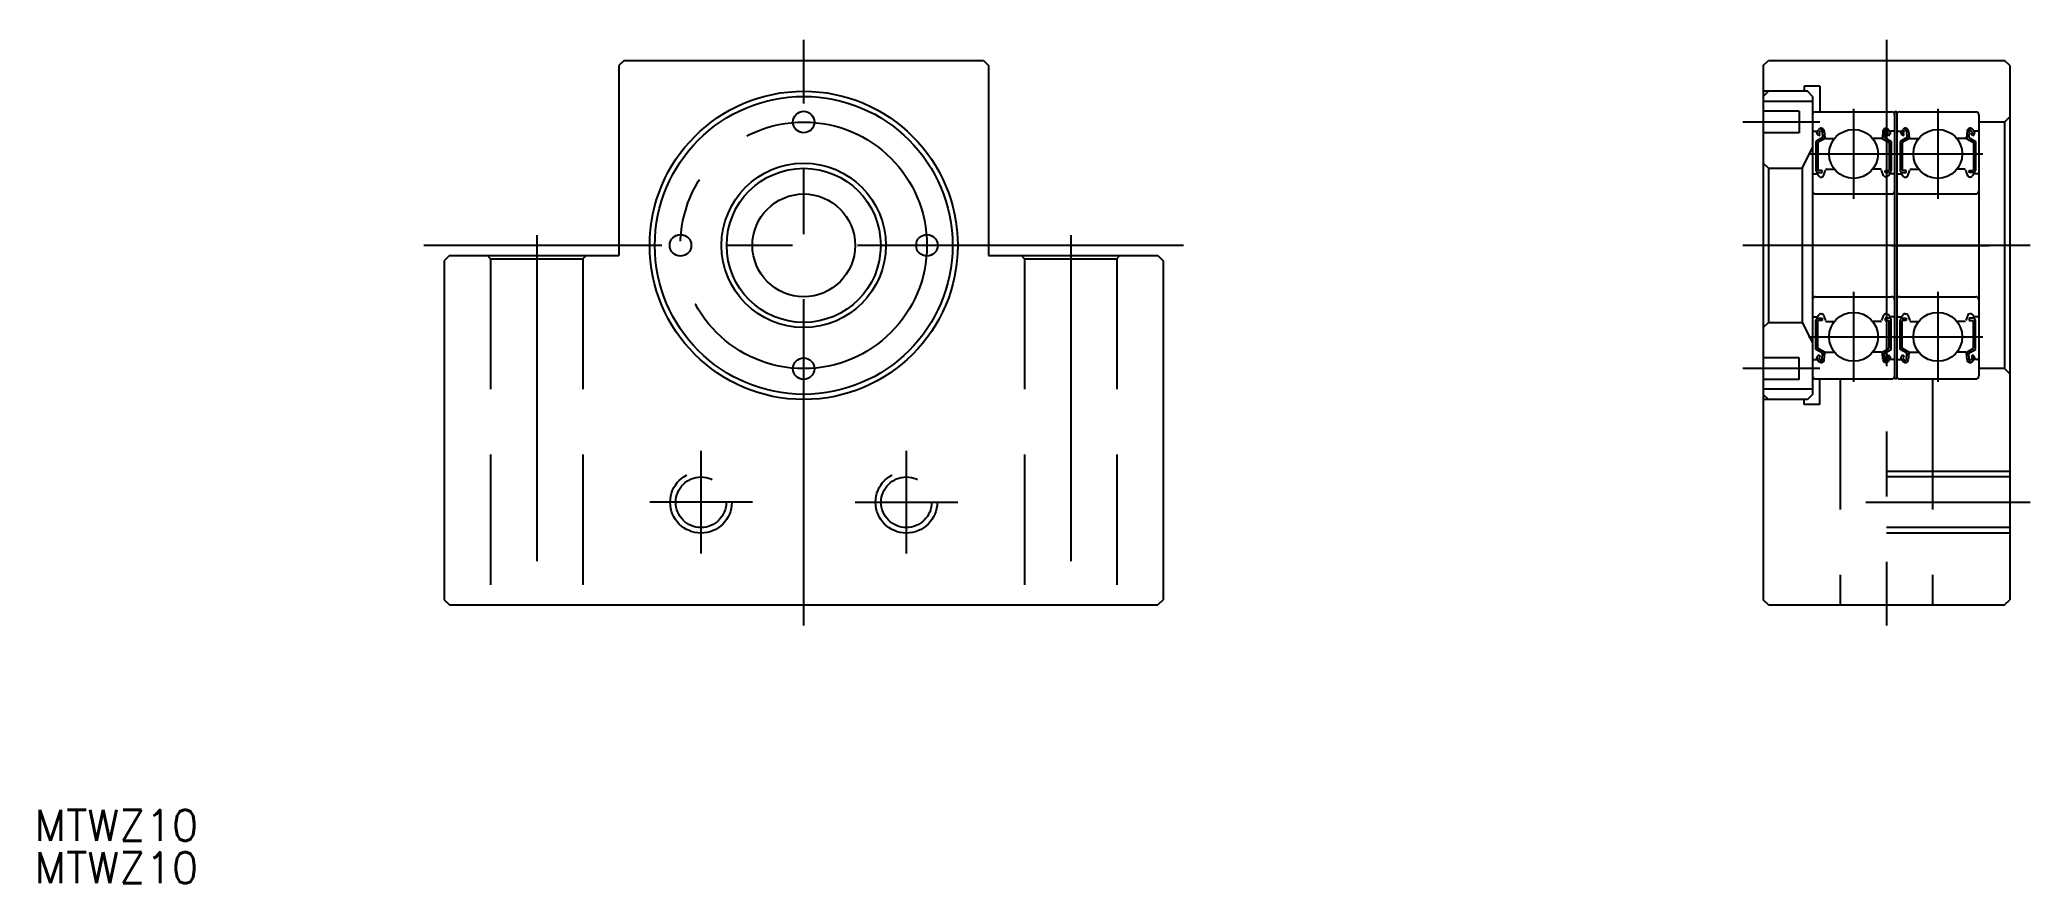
# Model space of a CAD drawing. Extents: x -74 to 119, y -62 to 20.
import ezdxf

# ---------------------------------------------------------------- set-up
doc = ezdxf.new("R2010")
doc.units = 0
doc.linetypes.add('CENTER', pattern=[50.8, 31.75, -6.35, 6.35, -6.35])
doc.linetypes.add('DASHED', pattern=[19.05, 12.7, -6.35])
doc.layers.get('0').update_dxf_attribs({"linetype": 'CONTINUOUS'})
doc.layers.add('CENTER', color=1, linetype='CONTINUOUS')
doc.styles.get("Standard").update_dxf_attribs({"font": 'txt.shx', "height": 3, "bigfont": 'bigfont.shx'})

msp = doc.modelspace()

# ---------------------------------------------------------------- linework, layer by layer
at = {"color": 7, "linetype": 'CONTINUOUS'}
for p, q in [((-17.5, 18), (-18, 17.5)), ((-18, 17.5), (-18, -1)), ((-17.5, 18), (17.5, 18)), ((17.5, 18), (18, 17.5)), ((18, 17.5), (18, -1)), ((93.44, 17.5), (93.94, 18)), ((93.44, 17.5), (93.44, -34.5)), ((93.94, 18), (116.94, 18)), ((117.44, 17.5), (116.94, 18)), ((117.44, 17.5), (117.44, -34.5)), ((97.74, 15), (93.44, 15)), ((93.94, 15), (93.44, 14.5)), ((98.24, 14), (93.44, 14)), ((97.44, 15.5), (97.44, 15)), ((98.94, 15.5), (97.44, 15.5)), ((98.24, 14.5), (97.74, 15)), ((98.24, 14.5), (98.24, -14.5)), ((98.94, 15.5), (98.94, 13)), ((96.94, 13.05), (93.44, 13.05)), ((96.94, 13.05), (96.94, 10.95)), ((98.54, 13), (105.94, 13)), ((106.44, 13), (106.24, 13)), ((106.24, 13), (106.24, -13)), ((106.44, 13), (106.44, -13)), ((106.74, 13), (114.14, 13)), ((114.44, 12.7), (114.44, -12.7)), ((116.94, 12), (114.44, 12)), ((117.44, 12.5), (116.94, 12)), ((116.94, 12), (116.94, -12)), ((96.94, 10.95), (93.44, 10.95)), ((98.34, 11.1), (98.7, 11.1)), ((99.22, 10.5), (98.57, 10.12)), ((98.57, 10.12), (98.57, 7.3)), ((98.69, 11.09), (98.86, 11.29)), ((98.84, 10.67), (98.7, 10.82)), ((99.42, 10.38), (98.77, 10.01)), ((98.77, 10.01), (98.77, 7.3)), ((98.84, 10.96), (99.01, 11.16)), ((98.98, 10.82), (98.84, 10.96)), ((98.84, 10.67), (98.98, 10.82)), ((99.19, 11.1), (99.22, 10.5)), ((99.39, 11.12), (99.44, 10.49)), ((99.42, 10.75), (99.42, 10.38)), ((99.54, 10.4), (100.39, 10.4)), ((104.94, 10.4), (104.09, 10.4)), ((105.09, 11.12), (105.04, 10.49)), ((105.06, 10.75), (105.06, 10.38)), ((105.06, 10.38), (105.71, 10.01)), ((105.29, 11.1), (105.26, 10.5)), ((105.26, 10.5), (105.91, 10.12)), ((105.64, 10.96), (105.47, 11.16)), ((105.5, 10.82), (105.64, 10.96)), ((105.64, 10.67), (105.5, 10.82)), ((105.79, 11.09), (105.62, 11.29)), ((105.64, 10.67), (105.78, 10.82)), ((105.71, 10.01), (105.71, 7.3)), ((106.14, 11.1), (105.78, 11.1)), ((105.91, 10.12), (105.91, 7.3)), ((106.54, 11.1), (106.9, 11.1)), ((107.42, 10.5), (106.77, 10.12)), ((106.77, 10.12), (106.77, 7.3)), ((106.89, 11.09), (107.06, 11.29)), ((107.04, 10.67), (106.9, 10.82)), ((107.62, 10.38), (106.97, 10.01)), ((106.97, 10.01), (106.97, 7.3)), ((107.04, 10.96), (107.21, 11.16)), ((107.18, 10.82), (107.04, 10.96)), ((107.04, 10.67), (107.18, 10.82)), ((107.39, 11.1), (107.42, 10.5)), ((107.59, 11.12), (107.64, 10.49)), ((107.62, 10.75), (107.62, 10.38)), ((107.74, 10.4), (108.59, 10.4)), ((113.14, 10.4), (112.29, 10.4)), ((113.29, 11.12), (113.24, 10.49)), ((113.26, 10.75), (113.26, 10.38)), ((113.26, 10.38), (113.91, 10.01)), ((113.49, 11.1), (113.46, 10.5)), ((113.46, 10.5), (114.11, 10.12)), ((113.84, 10.96), (113.67, 11.16)), ((113.7, 10.82), (113.84, 10.96)), ((113.84, 10.67), (113.7, 10.82)), ((113.99, 11.09), (113.82, 11.29)), ((113.84, 10.67), (113.98, 10.82)), ((113.91, 10.01), (113.91, 7.3)), ((114.34, 11.1), (113.98, 11.1)), ((114.11, 10.12), (114.11, 7.3)), ((93.44, 8), (93.94, 7.5)), ((97.24, 7.5), (98.24, 9.5)), ((93.94, 7.5), (97.24, 7.5)), ((93.94, 7.5), (93.94, -7.5)), ((97.24, 7.5), (97.24, -7.5)), ((98.34, 6.95), (98.69, 6.95)), ((98.69, 6.95), (98.88, 6.72)), ((99.17, 7.3), (98.77, 7.3)), ((98.77, 7.1), (99.17, 7.1)), ((99.03, 6.65), (99.13, 6.65)), ((99.17, 7.1), (99.17, 7.3)), ((99.32, 6.78), (99.52, 7.33)), ((99.61, 7.4), (100.39, 7.4)), ((104.86, 7.4), (104.09, 7.4)), ((105.16, 6.78), (104.96, 7.33)), ((105.31, 7.1), (105.31, 7.3)), ((105.31, 7.3), (105.71, 7.3)), ((105.71, 7.1), (105.31, 7.1)), ((105.44, 6.65), (105.35, 6.65)), ((105.79, 6.95), (105.6, 6.72)), ((106.14, 6.95), (105.79, 6.95)), ((106.54, 6.95), (106.89, 6.95)), ((106.89, 6.95), (107.08, 6.72)), ((107.37, 7.3), (106.97, 7.3)), ((106.97, 7.1), (107.37, 7.1)), ((107.23, 6.65), (107.33, 6.65)), ((107.37, 7.1), (107.37, 7.3)), ((107.52, 6.78), (107.72, 7.33)), ((107.81, 7.4), (108.59, 7.4)), ((113.06, 7.4), (112.29, 7.4)), ((113.36, 6.78), (113.16, 7.33)), ((113.51, 7.3), (113.91, 7.3)), ((113.51, 7.1), (113.51, 7.3)), ((113.91, 7.1), (113.51, 7.1)), ((113.64, 6.65), (113.55, 6.65)), ((113.99, 6.95), (113.8, 6.72)), ((114.34, 6.95), (113.99, 6.95)), ((98.54, 5), (105.94, 5)), ((106.74, 5), (114.14, 5)), ((-34.5, -1), (-35, -1.5)), ((-35, -1.5), (-35, -34.5)), ((-34.5, -1), (-18, -1)), ((18, -1), (34.5, -1)), ((34.5, -1), (35, -1.5)), ((35, -1.5), (35, -34.5)), ((98.54, -5), (105.94, -5)), ((106.74, -5), (114.14, -5)), ((93.44, -8), (93.94, -7.5)), ((93.94, -7.5), (97.24, -7.5)), ((97.24, -7.5), (98.24, -9.5)), ((98.34, -6.95), (98.69, -6.95)), ((98.57, -10.12), (98.57, -7.3)), ((98.69, -6.95), (98.88, -6.72)), ((98.77, -7.1), (99.17, -7.1)), ((98.77, -10.01), (98.77, -7.3)), ((99.17, -7.3), (98.77, -7.3)), ((99.03, -6.65), (99.13, -6.65)), ((99.17, -7.1), (99.17, -7.3)), ((99.32, -6.78), (99.52, -7.33)), ((99.61, -7.4), (100.39, -7.4)), ((104.86, -7.4), (104.09, -7.4)), ((105.16, -6.78), (104.96, -7.33)), ((105.31, -7.1), (105.31, -7.3)), ((105.71, -7.1), (105.31, -7.1)), ((105.31, -7.3), (105.71, -7.3)), ((105.44, -6.65), (105.35, -6.65)), ((105.79, -6.95), (105.6, -6.72)), ((105.71, -10.01), (105.71, -7.3)), ((106.14, -6.95), (105.79, -6.95)), ((105.91, -10.12), (105.91, -7.3)), ((106.54, -6.95), (106.89, -6.95)), ((106.77, -10.12), (106.77, -7.3)), ((106.89, -6.95), (107.08, -6.72)), ((106.97, -7.1), (107.37, -7.1)), ((107.37, -7.3), (106.97, -7.3)), ((106.97, -10.01), (106.97, -7.3)), ((107.23, -6.65), (107.33, -6.65)), ((107.37, -7.1), (107.37, -7.3)), ((107.52, -6.78), (107.72, -7.33)), ((107.81, -7.4), (108.59, -7.4)), ((113.06, -7.4), (112.29, -7.4)), ((113.36, -6.78), (113.16, -7.33)), ((113.91, -7.1), (113.51, -7.1)), ((113.51, -7.1), (113.51, -7.3)), ((113.51, -7.3), (113.91, -7.3)), ((113.64, -6.65), (113.55, -6.65)), ((113.99, -6.95), (113.8, -6.72)), ((113.91, -10.01), (113.91, -7.3)), ((114.34, -6.95), (113.99, -6.95)), ((114.11, -10.12), (114.11, -7.3)), ((96.94, -10.95), (93.44, -10.95)), ((96.94, -13.05), (96.94, -10.95)), ((98.34, -11.1), (98.7, -11.1)), ((99.22, -10.5), (98.57, -10.12)), ((98.69, -11.09), (98.86, -11.29)), ((98.84, -10.67), (98.7, -10.82)), ((99.42, -10.38), (98.77, -10.01)), ((98.84, -10.67), (98.98, -10.82)), ((98.98, -10.82), (98.84, -10.96)), ((98.84, -10.96), (99.01, -11.16)), ((99.19, -11.1), (99.22, -10.5)), ((99.39, -11.12), (99.44, -10.49)), ((99.42, -10.75), (99.42, -10.38)), ((99.54, -10.4), (100.39, -10.4)), ((104.94, -10.4), (104.09, -10.4)), ((105.09, -11.12), (105.04, -10.49)), ((105.06, -10.38), (105.71, -10.01)), ((105.06, -10.75), (105.06, -10.38)), ((105.26, -10.5), (105.91, -10.12)), ((105.29, -11.1), (105.26, -10.5)), ((105.64, -10.96), (105.47, -11.16)), ((105.64, -10.67), (105.5, -10.82)), ((105.5, -10.82), (105.64, -10.96)), ((105.79, -11.09), (105.62, -11.29)), ((105.64, -10.67), (105.78, -10.82)), ((106.14, -11.1), (105.78, -11.1)), ((106.54, -11.1), (106.9, -11.1)), ((107.42, -10.5), (106.77, -10.12)), ((106.89, -11.09), (107.06, -11.29)), ((107.04, -10.67), (106.9, -10.82)), ((107.62, -10.38), (106.97, -10.01)), ((107.04, -10.67), (107.18, -10.82)), ((107.18, -10.82), (107.04, -10.96)), ((107.04, -10.96), (107.21, -11.16)), ((107.39, -11.1), (107.42, -10.5)), ((107.59, -11.12), (107.64, -10.49)), ((107.62, -10.75), (107.62, -10.38)), ((107.74, -10.4), (108.59, -10.4)), ((113.14, -10.4), (112.29, -10.4)), ((113.29, -11.12), (113.24, -10.49)), ((113.26, -10.38), (113.91, -10.01)), ((113.26, -10.75), (113.26, -10.38)), ((113.46, -10.5), (114.11, -10.12)), ((113.49, -11.1), (113.46, -10.5)), ((113.84, -10.96), (113.67, -11.16)), ((113.84, -10.67), (113.7, -10.82)), ((113.7, -10.82), (113.84, -10.96)), ((113.99, -11.09), (113.82, -11.29)), ((113.84, -10.67), (113.98, -10.82)), ((114.34, -11.1), (113.98, -11.1)), ((96.94, -13.05), (93.44, -13.05)), ((98.54, -13), (105.94, -13)), ((98.94, -15.5), (98.94, -13)), ((106.44, -13), (106.24, -13)), ((106.74, -13), (114.14, -13)), ((116.94, -12), (114.44, -12)), ((117.44, -12.5), (116.94, -12)), ((98.24, -14), (93.44, -14)), ((93.94, -15), (93.44, -14.5)), ((97.74, -15), (93.44, -15)), ((97.44, -15.5), (97.44, -15)), ((98.94, -15.5), (97.44, -15.5)), ((98.24, -14.5), (97.74, -15)), ((-35, -34.5), (-34.5, -35)), ((35, -34.5), (34.5, -35)), ((93.94, -35), (93.44, -34.5)), ((116.94, -35), (117.44, -34.5)), ((-34.5, -35), (34.5, -35)), ((93.94, -35), (116.94, -35))]:
    msp.add_line(p, q, dxfattribs=at)
at = {"color": 3, "linetype": 'DASHED'}
for p, q in [((-30.5, -1.3), (-30.8, -1)), ((-30.5, -1.3), (-30.5, -35)), ((-30.5, -1.3), (-21.5, -1.3)), ((-21.5, -1.3), (-21.2, -1)), ((-21.5, -1.3), (-21.5, -35)), ((21.5, -1.3), (21.2, -1)), ((21.5, -1.3), (30.5, -1.3)), ((21.5, -1.3), (21.5, -35)), ((30.5, -1.3), (30.8, -1)), ((30.5, -1.3), (30.5, -35)), ((100.94, -13), (100.94, -35)), ((109.94, -13), (109.94, -35)), ((117.44, -22), (105.44, -22)), ((117.44, -22.54), (105.44, -22.54)), ((117.44, -27.46), (105.44, -27.46)), ((117.44, -28), (105.44, -28))]:
    msp.add_line(p, q, dxfattribs=at)
at = {"color": 7, "linetype": 'CONTINUOUS'}
for centre, radius in [((0, 0), 15), ((0, 0), 14.5), ((0, 12), 1.05), ((102.24, 8.9), 2.38), ((110.44, 8.9), 2.38), ((0, 0), 8), ((0, 0), 7.5), ((0, 0), 5), ((-12, 0), 1.05), ((12, 0), 1.05), ((102.24, -8.9), 2.38), ((110.44, -8.9), 2.38), ((0, -12), 1.05)]:
    msp.add_circle(centre, radius, dxfattribs=at)
at = {"color": 3, "linetype": 'DASHED'}
for centre, radius in [((-10, -25), 3), ((-10, -25), 2.46), ((10, -25), 3), ((10, -25), 2.46)]:
    msp.add_circle(centre, radius, dxfattribs=at)
at = {"color": 7, "linetype": 'CONTINUOUS'}
for centre, radius, start, end in [((98.54, 12.7), 0.3, 90, 180), ((105.94, 12.7), 0.3, 0, 90), ((106.74, 12.7), 0.3, 90, 180), ((114.14, 12.7), 0.3, 0, 90), ((98.34, 11.2), 0.1, 180, 270), ((98.84, 10.96), 0.2, 140.137, 225.002), ((99.09, 11.1), 0.3, 4.9354, 140.137), ((99.09, 11.1), 0.1, 3.1017, 139.9503), ((99.54, 10.5), 0.1, 184.9354, 270), ((104.94, 10.5), 0.1, 270, 355.0646), ((105.39, 11.1), 0.3, 39.863, 175.0646), ((105.39, 11.1), 0.1, 40.0497, 176.8983), ((105.64, 10.96), 0.2, 314.998, 39.863), ((106.14, 11.2), 0.1, 270, 0), ((106.54, 11.2), 0.1, 180, 270), ((107.04, 10.96), 0.2, 140.137, 225.002), ((107.29, 11.1), 0.3, 4.9354, 140.137), ((107.29, 11.1), 0.1, 3.1017, 139.9503), ((107.74, 10.5), 0.1, 184.9354, 270), ((113.14, 10.5), 0.1, 270, 355.0646), ((113.59, 11.1), 0.3, 39.863, 175.0646), ((113.59, 11.1), 0.1, 40.0497, 176.8983), ((113.84, 10.96), 0.2, 314.998, 39.863), ((114.34, 11.2), 0.1, 270, 0), ((98.34, 6.85), 0.1, 90, 180.8103), ((98.77, 7.3), 0.2, 180, 270), ((99.03, 6.85), 0.2, 219.9762, 270), ((99.13, 6.85), 0.2, 270, 339.9916), ((99.61, 7.3), 0.1, 90, 159.9916), ((104.86, 7.3), 0.1, 20.0084, 90), ((105.35, 6.85), 0.2, 200.0084, 270), ((105.44, 6.85), 0.2, 270, 320.0238), ((105.71, 7.3), 0.2, 270, 0), ((106.14, 6.85), 0.1, 359.1897, 90), ((106.54, 6.85), 0.1, 90, 180.8103), ((106.97, 7.3), 0.2, 180, 270), ((107.23, 6.85), 0.2, 219.9762, 270), ((107.33, 6.85), 0.2, 270, 339.9916), ((107.81, 7.3), 0.1, 90, 159.9916), ((113.06, 7.3), 0.1, 20.0084, 90), ((113.55, 6.85), 0.2, 200.0084, 270), ((113.64, 6.85), 0.2, 270, 320.0238), ((113.91, 7.3), 0.2, 270, 0), ((114.34, 6.85), 0.1, 359.1897, 90), ((98.54, 5.3), 0.3, 180, 270), ((105.94, 5.3), 0.3, 270, 0), ((106.74, 5.3), 0.3, 180, 270), ((114.14, 5.3), 0.3, 270, 0), ((98.54, -5.3), 0.3, 90, 180), ((105.94, -5.3), 0.3, 0, 90), ((106.74, -5.3), 0.3, 90, 180), ((114.14, -5.3), 0.3, 0, 90), ((98.34, -6.85), 0.1, 179.1897, 270), ((98.77, -7.3), 0.2, 90, 180), ((99.03, -6.85), 0.2, 90, 140.0238), ((99.13, -6.85), 0.2, 20.0084, 90), ((99.61, -7.3), 0.1, 200.0084, 270), ((104.86, -7.3), 0.1, 270, 339.9916), ((105.35, -6.85), 0.2, 90, 159.9916), ((105.44, -6.85), 0.2, 39.9762, 90), ((105.71, -7.3), 0.2, 0, 90), ((106.14, -6.85), 0.1, 270, 0.8103), ((106.54, -6.85), 0.1, 179.1897, 270), ((106.97, -7.3), 0.2, 90, 180), ((107.23, -6.85), 0.2, 90, 140.0238), ((107.33, -6.85), 0.2, 20.0084, 90), ((107.81, -7.3), 0.1, 200.0084, 270), ((113.06, -7.3), 0.1, 270, 339.9916), ((113.55, -6.85), 0.2, 90, 159.9916), ((113.64, -6.85), 0.2, 39.9762, 90), ((113.91, -7.3), 0.2, 0, 90), ((114.34, -6.85), 0.1, 270, 0.8103), ((98.34, -11.2), 0.1, 90, 180), ((98.84, -10.96), 0.2, 134.998, 219.863), ((99.09, -11.1), 0.3, 219.863, 355.0646), ((99.09, -11.1), 0.1, 220.0497, 356.8983), ((99.54, -10.5), 0.1, 90, 175.0646), ((104.94, -10.5), 0.1, 4.9354, 90), ((105.39, -11.1), 0.3, 184.9354, 320.137), ((105.39, -11.1), 0.1, 183.1017, 319.9503), ((105.64, -10.96), 0.2, 320.137, 45.002), ((106.14, -11.2), 0.1, 0, 90), ((106.54, -11.2), 0.1, 90, 180), ((107.04, -10.96), 0.2, 134.998, 219.863), ((107.29, -11.1), 0.3, 219.863, 355.0646), ((107.29, -11.1), 0.1, 220.0497, 356.8983), ((107.74, -10.5), 0.1, 90, 175.0646), ((113.14, -10.5), 0.1, 4.9354, 90), ((113.59, -11.1), 0.3, 184.9354, 320.137), ((113.59, -11.1), 0.1, 183.1017, 319.9503), ((113.84, -10.96), 0.2, 320.137, 45.002), ((114.34, -11.2), 0.1, 0, 90), ((98.54, -12.7), 0.3, 180, 270), ((105.94, -12.7), 0.3, 270, 0), ((106.74, -12.7), 0.3, 180, 270), ((114.14, -12.7), 0.3, 270, 0)]:
    msp.add_arc(centre, radius, start, end, dxfattribs=at)
at = {"layer": 'CENTER', "color": 1, "linetype": 'CENTER'}
for p, q in [((0, -37), (0, 20)), ((105.44, 20), (105.44, -37)), ((98.94, 12), (91.44, 12)), ((102.24, 13.28), (102.24, 4.52)), ((110.44, 13.28), (110.44, 4.52)), ((97.86, 8.9), (114.82, 8.9)), ((37, 0), (-37, 0)), ((-26, 1), (-26, -37)), ((26, 1), (26, -37)), ((119.44, 0), (91.44, 0)), ((105.94, 0), (115.44, 0)), ((102.24, -4.52), (102.24, -13.28)), ((110.44, -4.52), (110.44, -13.28)), ((97.86, -8.9), (114.82, -8.9)), ((98.94, -12), (91.44, -12)), ((-10, -30), (-10, -20)), ((10, -30), (10, -20)), ((-5, -25), (-15, -25)), ((5, -25), (15, -25)), ((103.44, -25), (119.44, -25))]:
    msp.add_line(p, q, dxfattribs=at)
msp.add_circle((0, 0), 12, dxfattribs=at)

# ---------------------------------------------------------------- texts
at = {"color": 7, "linetype": 'CONTINUOUS'}
for p in [(-74.9, -57.94), (-74.9, -62.07)]:
    msp.add_text('MTWZ10', height=3, dxfattribs=at).set_placement(p)

doc.saveas('drawing.dxf')
